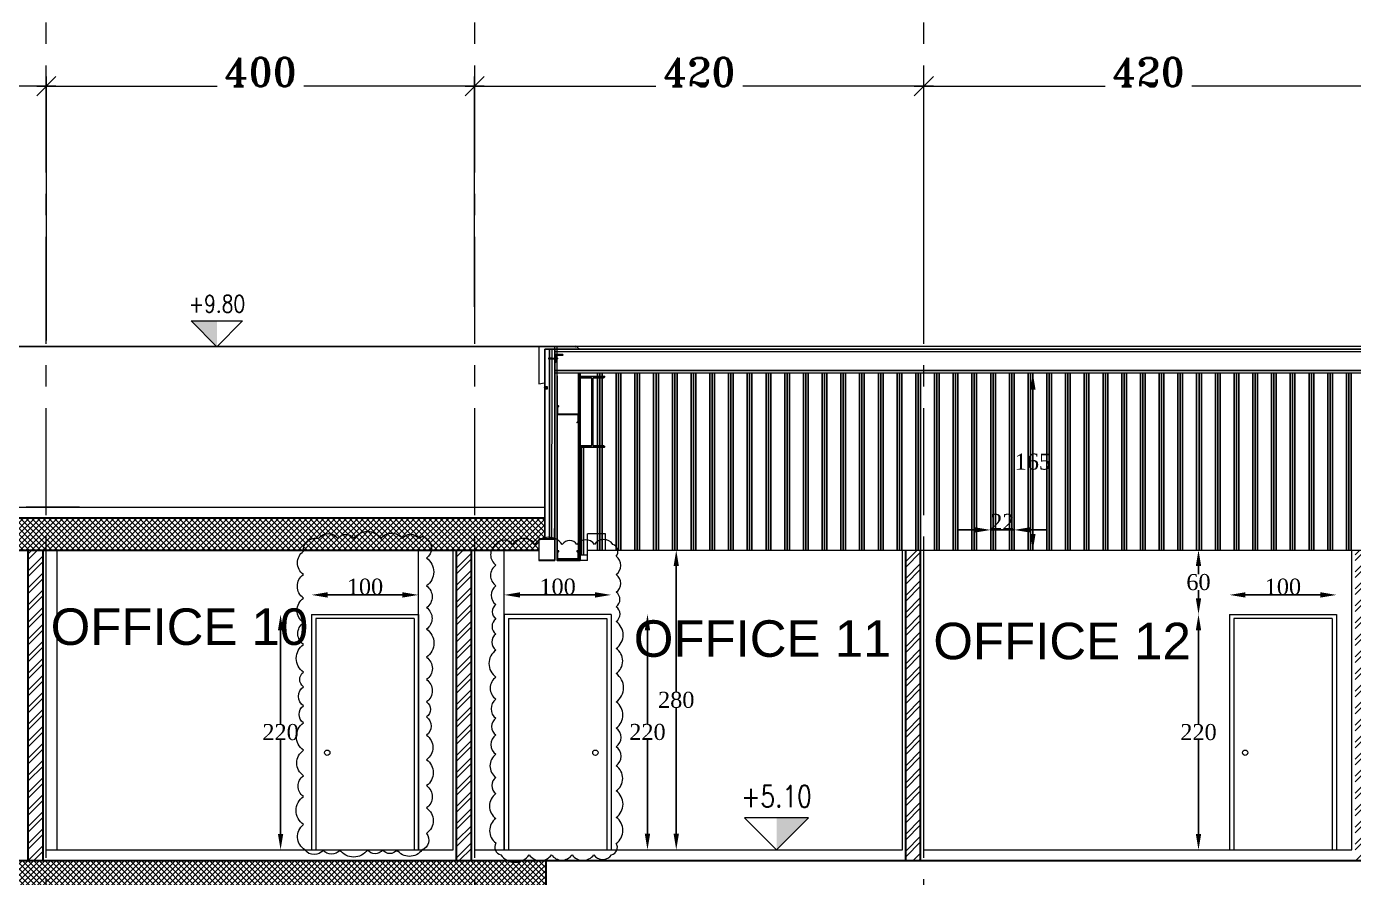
# Model space of a CAD drawing. Header units: millimetres. Extents: x -9083 to 924194, y -232449 to 321637.
# Drawn here: x 6100 to 18501, y 23167 to 31115 of the extents above; entities that cross this region are included whole.
import ezdxf
from ezdxf.enums import TextEntityAlignment as Align

# ---------------------------------------------------------------- set-up
doc = ezdxf.new("R2010")
doc.units = ezdxf.units.MM
doc.header["$LTSCALE"] = 400
doc.header["$MEASUREMENT"] = 0
doc.header["$PDMODE"] = 3
doc.linetypes.add('CENTER', pattern=[2, 1.25, -0.25, 0.25, -0.25])
doc.linetypes.add('CENTERX2', pattern=[4, 2.5, -0.5, 0.5, -0.5])
doc.layers.get('0').update_dxf_attribs({"lineweight": 0, "true_color": 0xff1414})
doc.layers.get('Defpoints').update_dxf_attribs({"color": 8, "lineweight": 5})
for name, color, linetype, lineweight in [('A-ALUCOBOND', 155, 'Continuous', 5), ('A-ANNO-DIMS', 134, 'Continuous', 9), ('AR-dim-in', 134, 'Continuous', 0), ('AXIS DIMENSION', 8, 'Continuous', 5), ('DOOR', 1, 'Continuous', 5), ('ELEVATION 01', 4, 'Continuous', 25), ('FINISH', 3, 'Continuous', 9), ('HAT', 252, 'Continuous', 5), ('HATCH', 15, 'Continuous', 0), ('LEVEL SYMBOL', 8, 'Continuous', 5), ('REVC', 210, 'Continuous', 0), ('ROOMS DIMENSION', 3, 'Continuous', 5), ('WALL ELEVATION', 3, 'Continuous', 9), ('WALL PROPOSED', 255, 'Continuous', 30)]:
    doc.layers.add(name, color=color, linetype=linetype, lineweight=lineweight)
for name, color, linetype in [('A-BRACING', 7, 'Continuous'), ('A-DIM OPENING', 7, 'Continuous'), ('A-ELEV-3', 7, 'Continuous'), ('A-ELEV-6', 251, 'Continuous'), ('A-GISTUD', 62, 'Continuous'), ('A-HAT', 251, 'Continuous'), ('A-PURLIN', 7, 'Continuous'), ('A-ROOF CLADDING', 7, 'Continuous'), ('PRO', 1, 'Continuous')]:
    doc.layers.add(name, color=color, linetype=linetype)
doc.layers.add('A-SHEETING', color=7, linetype='Continuous', true_color=0x8f999f)
doc.layers.add('AXIES', color=7, linetype='CENTER', lineweight=0, true_color=0x949596)
doc.styles.add('Arial_1', font='arial.ttf', dxfattribs={"height": 300})
doc.styles.add('ROMAN', font='times.ttf')
doc.styles.add('ROMANS-TITLE', font='ROMANS.shx', dxfattribs={"width": 0.8})
doc.styles.add('ROMANT', font='romant.shx')
doc.linetypes.add('BATTING', pattern='A,0.0001,-0.1,[134,ltypeshp.shx,S=0.1,R=0,X=-0.1,Y=0],-0.2,[134,ltypeshp.shx,S=0.1,R=180,X=0.1,Y=0],-0.1', length=0.4001)
doc.dimstyles.new('AXIS DIMENSION', dxfattribs={"dimscale": 1.2, "dimtxt": 220, "dimasz": 150, "dimexe": 75, "dimexo": 200, "dimgap": 50, "dimtad": 0, "dimdec": 0, "dimlfac": 0.1, "dimzin": 0, "dimdsep": 46, "dimtxsty": 'ROMANT', "dimblk": 'OBLIQUE', "dimcen": 200, "dimdle": 75, "dimclrd": 17, "dimclre": 94, "dimclrt": 3, "dimadec": 0, "dimazin": 0, "dimtfac": 0.5, "dimtdec": 0, "dimtix": 1, "dimtofl": 0, "dimtmove": 2, "dimatfit": 2, "dimfxl": 100, "dimtvp": 0.5, "dimtolj": 1, "dimtzin": 0, "dimlwd": -1, "dimlwe": -1, "dimarcsym": 0})
doc.dimstyles.new('ELEV DIM', dxfattribs={"dimtxt": 150, "dimasz": 150, "dimexe": 0.06, "dimexo": 0.06, "dimgap": 0.03, "dimtad": 1, "dimtih": 1, "dimtoh": 1, "dimdec": 0, "dimlfac": 0.1, "dimzin": 13, "dimdsep": 46, "dimtxsty": 'ROMAN', "dimcen": 0.09, "dimdle": 0.06, "dimse1": 1, "dimse2": 1, "dimclrd": 256, "dimclre": 256, "dimclrt": 3, "dimadec": 0, "dimazin": 0, "dimtfac": 1, "dimtdec": 0, "dimtix": 1, "dimtmove": 2, "dimatfit": 3, "dimfxl": 0.06, "dimtolj": 1, "dimtzin": 0, "dimarcsym": 0})

# ---------------------------------------------------------------- blocks, each defined once
blk = doc.blocks.new('*D830')
at = {"layer": 'Defpoints', "color": 0, "transparency": 16777216}
for p in [(11563, 25806), (10563, 25625), (11563, 25625)]:
    blk.add_point(p, dxfattribs=at)
at = {"layer": 'ROOMS DIMENSION', "lineweight": -2, "transparency": 16777216}
blk.add_line((10713, 25806), (11413, 25806), dxfattribs=at)
at = {"layer": 'ROOMS DIMENSION', "transparency": 16777216}
for points in [[(10713, 25831), (10713, 25781), (10563, 25806)], [(11413, 25831), (11413, 25781), (11563, 25806)]]:
    blk.add_solid(points, dxfattribs=at)
at = {"layer": 'ROOMS DIMENSION', "color": 3, "transparency": 16777216, "insert": (11063, 25882), "char_height": 150, "attachment_point": 5, "style": 'ROMAN'}
blk.add_mtext('\\A1;100', dxfattribs=at)
blk = doc.blocks.new('*D831')
at = {"layer": 'Defpoints', "color": 0, "transparency": 16777216}
for p in [(11563, 25625), (11563, 23425), (11903, 23425)]:
    blk.add_point(p, dxfattribs=at)
at = {"layer": 'ROOMS DIMENSION', "lineweight": -2, "transparency": 16777216}
for p, q in [((11903, 25475), (11903, 24601)), ((11903, 23575), (11903, 24448))]:
    blk.add_line(p, q, dxfattribs=at)
at = {"layer": 'ROOMS DIMENSION', "transparency": 16777216}
for points in [[(11878, 25475), (11928, 25475), (11903, 25625)], [(11878, 23575), (11928, 23575), (11903, 23425)]]:
    blk.add_solid(points, dxfattribs=at)
at = {"layer": 'ROOMS DIMENSION', "color": 3, "transparency": 16777216, "insert": (11903, 24525), "char_height": 150, "attachment_point": 5, "style": 'ROMAN'}
blk.add_mtext('\\A1;220', dxfattribs=at)
blk = doc.blocks.new('*D834')
at = {"layer": 'Defpoints', "color": 0, "transparency": 16777216}
for p in [(18342, 25806), (17342, 25624), (18342, 25624)]:
    blk.add_point(p, dxfattribs=at)
at = {"layer": 'ROOMS DIMENSION', "lineweight": -2, "transparency": 16777216}
blk.add_line((17492, 25806), (18192, 25806), dxfattribs=at)
at = {"layer": 'ROOMS DIMENSION', "transparency": 16777216}
for points in [[(17492, 25831), (17492, 25781), (17342, 25806)], [(18192, 25831), (18192, 25781), (18342, 25806)]]:
    blk.add_solid(points, dxfattribs=at)
at = {"layer": 'ROOMS DIMENSION', "color": 3, "transparency": 16777216, "insert": (17842, 25882), "char_height": 150, "attachment_point": 5, "style": 'ROMAN'}
blk.add_mtext('\\A1;100', dxfattribs=at)
blk = doc.blocks.new('*D835')
at = {"layer": 'Defpoints', "color": 0, "transparency": 16777216}
for p in [(17342, 25624), (17053, 23424), (17342, 23424)]:
    blk.add_point(p, dxfattribs=at)
at = {"layer": 'ROOMS DIMENSION', "lineweight": -2, "transparency": 16777216}
for p, q in [((17053, 25474), (17053, 24601)), ((17053, 23574), (17053, 24448))]:
    blk.add_line(p, q, dxfattribs=at)
at = {"layer": 'ROOMS DIMENSION', "transparency": 16777216}
for points in [[(17028, 25474), (17078, 25474), (17053, 25624)], [(17028, 23574), (17078, 23574), (17053, 23424)]]:
    blk.add_solid(points, dxfattribs=at)
at = {"layer": 'ROOMS DIMENSION', "color": 3, "transparency": 16777216, "insert": (17053, 24524), "char_height": 150, "attachment_point": 5, "style": 'ROMAN'}
blk.add_mtext('\\A1;220', dxfattribs=at)
blk = doc.blocks.new('*D838')
at = {"layer": 'Defpoints', "color": 0, "transparency": 16777216}
for p in [(9763, 25806), (8763, 25624), (9763, 25624)]:
    blk.add_point(p, dxfattribs=at)
at = {"layer": 'ROOMS DIMENSION', "lineweight": -2, "transparency": 16777216}
blk.add_line((8913, 25806), (9613, 25806), dxfattribs=at)
at = {"layer": 'ROOMS DIMENSION', "transparency": 16777216}
for points in [[(8913, 25831), (8913, 25781), (8763, 25806)], [(9613, 25831), (9613, 25781), (9763, 25806)]]:
    blk.add_solid(points, dxfattribs=at)
at = {"layer": 'ROOMS DIMENSION', "color": 3, "transparency": 16777216, "insert": (9263, 25882), "char_height": 150, "attachment_point": 5, "style": 'ROMAN'}
blk.add_mtext('\\A1;100', dxfattribs=at)
blk = doc.blocks.new('*D839')
at = {"layer": 'Defpoints', "color": 0, "transparency": 16777216}
for p in [(8763, 25624), (8474, 23424), (8763, 23424)]:
    blk.add_point(p, dxfattribs=at)
at = {"layer": 'ROOMS DIMENSION', "lineweight": -2, "transparency": 16777216}
for p, q in [((8474, 25474), (8474, 24601)), ((8474, 23574), (8474, 24448))]:
    blk.add_line(p, q, dxfattribs=at)
at = {"layer": 'ROOMS DIMENSION', "transparency": 16777216}
for points in [[(8449, 25474), (8499, 25474), (8474, 25624)], [(8449, 23574), (8499, 23574), (8474, 23424)]]:
    blk.add_solid(points, dxfattribs=at)
at = {"layer": 'ROOMS DIMENSION', "color": 3, "transparency": 16777216, "insert": (8474, 24524), "char_height": 150, "attachment_point": 5, "style": 'ROMAN'}
blk.add_mtext('\\A1;220', dxfattribs=at)
blk = doc.blocks.new('*D877')
at = {"layer": 'Defpoints', "color": 0, "transparency": 16777216}
for p in [(12286, 26225, 0), (12172, 23425), (12286, 23425)]:
    blk.add_point(p, dxfattribs=at)
at = {"layer": 'ROOMS DIMENSION', "lineweight": -2, "transparency": 16777216}
for p, q in [((12172, 26075), (12172, 24901)), ((12172, 23575), (12172, 24749))]:
    blk.add_line(p, q, dxfattribs=at)
at = {"layer": 'ROOMS DIMENSION', "transparency": 16777216}
for points in [[(12147, 26075), (12197, 26075), (12172, 26225)], [(12147, 23575), (12197, 23575), (12172, 23425)]]:
    blk.add_solid(points, dxfattribs=at)
at = {"layer": 'ROOMS DIMENSION', "color": 3, "transparency": 16777216, "insert": (12172, 24825), "char_height": 150, "attachment_point": 5, "style": 'ROMAN'}
blk.add_mtext('\\A1;280', dxfattribs=at)
blk = doc.blocks.new('*D878')
at = {"layer": 'Defpoints', "color": 0, "transparency": 16777216}
for p in [(12286, 26225, 0), (12172, 23425), (12286, 23425)]:
    blk.add_point(p, dxfattribs=at)
at = {"layer": 'ROOMS DIMENSION', "lineweight": -2, "transparency": 16777216}
for p, q in [((12172, 26075), (12172, 24901)), ((12172, 23575), (12172, 24749))]:
    blk.add_line(p, q, dxfattribs=at)
at = {"layer": 'ROOMS DIMENSION', "transparency": 16777216}
for points in [[(12147, 26075), (12197, 26075), (12172, 26225)], [(12147, 23575), (12197, 23575), (12172, 23425)]]:
    blk.add_solid(points, dxfattribs=at)
at = {"layer": 'ROOMS DIMENSION', "color": 3, "transparency": 16777216, "insert": (12172, 24825), "char_height": 150, "attachment_point": 5, "style": 'ROMAN'}
blk.add_mtext('\\A1;280', dxfattribs=at)
blk = doc.blocks.new('A$C38DF5A04')
at = {"color": 9}
for p, q in [((-73, -3), (-74, 3)), ((-72, -1), (-74, 3)), ((-74, 3), (-74, 1)), ((-74, 1), (-73, -3)), ((-72, 2), (-71, 3)), ((-70, -3), (-72, 2)), ((-71, 3), (-70, -3)), ((-69, -2), (-71, 3)), ((-69, 2), (-68, 3)), ((-67, -3), (-69, 2)), ((-66, -2), (-68, 3)), ((-68, 3), (-67, -3)), ((-66, 2), (-68, 2)), ((-66, 2), (-65, 3)), ((-64, -3), (-66, 2)), ((-63, -2), (-65, 3)), ((-65, 3), (-64, -3)), ((-63, 2), (-65, 2)), ((-63, 2), (-62, 3)), ((-61, -3), (-63, 2)), ((-62, 3), (-61, -3)), ((-60, -2), (-62, 3)), ((-60, 2), (-62, 2)), ((-60, 2), (-59, 3)), ((-58, -3), (-60, 2)), ((-57, -2), (-59, 3)), ((-59, 3), (-58, -3)), ((-57, 2), (-59, 2)), ((-57, 2), (-56, 3)), ((-55, -3), (-57, 2)), ((-56, 3), (-55, -3)), ((-54, -2), (-56, 3)), ((-54, 2), (-56, 2)), ((-54, 2), (-53, 3)), ((-52, -3), (-54, 2)), ((-53, 3), (-52, -3)), ((-51, -2), (-53, 3)), ((-51, 2), (-53, 2)), ((-51, 2), (-50, 3)), ((-49, -3), (-51, 2)), ((-48, -2), (-50, 3)), ((-50, 3), (-49, -3)), ((-48, 2), (-50, 2)), ((-48, 2), (-47, 3)), ((-46, -3), (-48, 2)), ((-47, 3), (-46, -3)), ((-45, -2), (-47, 3)), ((-45, 2), (-47, 2)), ((-45, 2), (-44, 3)), ((-43, -3), (-45, 2)), ((-44, 3), (-43, -3)), ((-43, -2), (-44, 3)), ((-42, 2), (-44, 2)), ((-40, -2), (-42, 3)), ((-42, 3), (-40, -3)), ((-42, 2), (-42, 3)), ((-40, -3), (-42, 2)), ((-39, 2), (-41, 2)), ((-39, 2), (-39, 3)), ((-39, 3), (-37, -3)), ((-37, -2), (-39, 3)), ((-37, -3), (-39, 2)), ((-36, 2), (-38, 2)), ((-36, 2), (-36, 3)), ((-36, 3), (-34, -3)), ((-34, -2), (-36, 3)), ((-34, -3), (-36, 2)), ((-33, 2), (-35, 2)), ((-33, 2), (-33, 3)), ((-33, 3), (-31, -3)), ((-31, -2), (-33, 3)), ((-31, -3), (-33, 2)), ((-30, 2), (-32, 2)), ((-28, -2), (-30, 3)), ((-30, 3), (-28, -3)), ((-30, 2), (-30, 3)), ((-28, -3), (-30, 2)), ((-27, 2), (-29, 2)), ((-25, -2), (-27, 3)), ((-27, 3), (-25, -3)), ((-27, 2), (-27, 3)), ((-25, -3), (-27, 2)), ((-24, 2), (-26, 2)), ((-22, -2), (-24, 3)), ((-24, 3), (-22, -3)), ((-24, 2), (-24, 3)), ((-22, -3), (-24, 2)), ((-21, 2), (-23, 2)), ((-19, -2), (-21, 3)), ((-21, 3), (-19, -3)), ((-21, 2), (-21, 3)), ((-19, -3), (-21, 2)), ((-18, 2), (-20, 2)), ((-18, 2), (-20, 2)), ((-16, -2), (-18, 3)), ((-18, 3), (-16, -3)), ((-18, 2), (-18, 3)), ((-16, -3), (-18, 2)), ((-16, 2), (-17, 2)), ((-16, 2), (-17, 2)), ((-16, 2), (-15, 3)), ((-14, -3), (-16, 2)), ((-13, -2), (-15, 3)), ((-15, 3), (-14, -3)), ((-13, 2), (-15, 2)), ((-13, 2), (-12, 3)), ((-11, -3), (-13, 2)), ((-10, -2), (-12, 3)), ((-12, 3), (-11, -3)), ((-10, 2), (-12, 2)), ((-10, 2), (-9, 3)), ((-8, -3), (-10, 2)), ((-9, 3), (-8, -3)), ((-7, -2), (-9, 3)), ((-7, 2), (-9, 2)), ((-7, 2), (-6, 3)), ((-5, -3), (-7, 2)), ((-6, 3), (-5, -3)), ((-4, -2), (-6, 3)), ((-4, 2), (-6, 2)), ((-4, 2), (-6, 2)), ((-4, 2), (-3, 3)), ((-2, -3), (-4, 2)), ((-3, 3), (-2, -3)), ((-1, -2), (-3, 3)), ((0, 2), (-3, 2)), ((3, 5), (3, -5)), ((-72, -1), (-73, -3)), ((-70, -3), (-69, -2)), ((-67, -3), (-66, -2)), ((-64, -2), (-66, -2)), ((-64, -3), (-63, -2)), ((-61, -2), (-63, -2)), ((-61, -3), (-60, -2)), ((-58, -2), (-60, -2)), ((-58, -3), (-57, -2)), ((-55, -2), (-57, -2)), ((-55, -3), (-54, -2)), ((-52, -2), (-54, -2)), ((-52, -3), (-51, -2)), ((-49, -2), (-51, -2)), ((-49, -3), (-48, -2)), ((-46, -2), (-48, -2)), ((-46, -3), (-45, -2)), ((-44, -2), (-45, -2)), ((-41, -2), (-43, -2)), ((-43, -3), (-43, -2)), ((-38, -2), (-40, -2)), ((-40, -3), (-40, -2)), ((-35, -2), (-37, -2)), ((-37, -3), (-37, -2)), ((-32, -2), (-34, -2)), ((-34, -3), (-34, -2)), ((-29, -2), (-31, -2)), ((-31, -3), (-31, -2)), ((-28, -3), (-28, -2)), ((-26, -2), (-28, -2)), ((-25, -3), (-25, -2)), ((-23, -2), (-25, -2)), ((-22, -3), (-22, -2)), ((-20, -2), (-22, -2)), ((-19, -3), (-19, -2)), ((-17, -2), (-19, -2)), ((-16, -3), (-16, -2)), ((-14, -2), (-16, -2)), ((-14, -3), (-13, -2)), ((-11, -2), (-13, -2)), ((-11, -3), (-10, -2)), ((-8, -2), (-10, -2)), ((-8, -3), (-7, -2)), ((-5, -2), (-7, -2)), ((-5, -3), (-4, -2)), ((-2, -2), (-4, -2)), ((-2, -3), (-1, -2)), ((0, -2), (-1, -2))]:
    blk.add_line(p, q, dxfattribs=at)
at = {"color": 9, "linetype": 'Continuous'}
for p, q in [((0, -10), (0, 10)), ((1, 10), (0, 10)), ((1, -10), (1, 10)), ((1, 10), (3, 5)), ((4, 5), (7, 5)), ((4, 3), (7, 3)), ((7, -4), (7, 4)), ((1, -10), (0, -10)), ((3, -5), (1, -10)), ((4, -3), (7, -3)), ((7, -5), (4, -5))]:
    blk.add_line(p, q, dxfattribs=at)
for centre, radius, start, end in [((5, 4), 1.99, 137.7662, 222.2338), ((10, 0), 7.2, 158.141, 201.859), ((5, 4), 1.99, 317.7662, 42.2338), ((0, 0), 7.2, 338.141, 21.859), ((5, -4), 1.99, 137.7662, 222.2338), ((5, -4), 1.99, 317.7662, 42.2338)]:
    blk.add_arc(centre, radius, start, end, dxfattribs=at)
at = {"color": 9}
for centre, major_axis, start_param, end_param in [((-68, -21), (16.6, 16.6), 1.076748, 1.203291), ((-68, 22), (-16.6, 16.6), 1.938302, 2.101801), ((-68, -21), (-16.6, 16.6), -0.618205, -0.53124), ((-68, -21), (16.6, 16.6), 0.829171, 0.912678), ((-68, 22), (-16.6, 16.6), 2.146176, 2.245916), ((-68, 22), (-16.6, 16.6), 2.288058, 2.374668)]:
    blk.add_ellipse(centre, major_axis=major_axis, ratio=1, start_param=start_param, end_param=end_param, dxfattribs=at)
blk = doc.blocks.new('200Z')
at = {"layer": 'A-PURLIN'}
blk.add_lwpolyline([(-81, 12), (-71, 3, 0.198912), (-65, 0), (-9, 0, 0.414214), (0, 9), (0, 191, -0.414214), (5, 196), (61, 196, -0.198912), (64, 195), (74, 185), (77, 188), (67, 197, 0.198912), (61, 200), (5, 200, 0.414214), (-4, 191), (-4, 9, -0.414214), (-9, 4), (-65, 4, -0.198912), (-68, 5), (-78, 15)], format="xyb", close=True, dxfattribs=at)
blk = doc.blocks.new('*D879')
at = {"layer": 'Defpoints', "color": 0, "transparency": 16777216}
for p in [(17053, 26225), (17342, 26225, 0), (17342, 25625)]:
    blk.add_point(p, dxfattribs=at)
at = {"layer": 'ROOMS DIMENSION', "lineweight": -2, "transparency": 16777216}
for p, q in [((17053, 26075), (17053, 26001)), ((17053, 25775), (17053, 25849))]:
    blk.add_line(p, q, dxfattribs=at)
at = {"layer": 'ROOMS DIMENSION', "transparency": 16777216}
for points in [[(17028, 26075), (17078, 26075), (17053, 26225)], [(17028, 25775), (17078, 25775), (17053, 25625)]]:
    blk.add_solid(points, dxfattribs=at)
at = {"layer": 'ROOMS DIMENSION', "color": 3, "transparency": 16777216, "insert": (17053, 25925), "char_height": 150, "attachment_point": 5, "style": 'ROMAN'}
blk.add_mtext('\\A1;60', dxfattribs=at)
blk = doc.blocks.new('A-LVL_EL-SEC')
at = {"layer": 'LEVEL SYMBOL', "color": 5, "ltscale": 800}
blk.add_line((-150, 0), (150, 0), dxfattribs=at)
at = {"layer": 'LEVEL SYMBOL'}
blk.add_lwpolyline([(-300, 300), (0, 0), (300, 300), (-300, 300)], dxfattribs=at)
blk.add_solid([(0, 300), (300, 300), (0, 0)], dxfattribs=at)
at = {"layer": 'LEVEL SYMBOL', "color": 1, "ltscale": 800, "style": 'ROMANS-TITLE', "width": 0.8}
blk.add_attdef('FLOOR-LEVEL', text='', height=200, dxfattribs=at).set_placement((0, 580), align=Align.MIDDLE)
blk = doc.blocks.new('*D855')
at = {"layer": 'Defpoints', "color": 0, "transparency": 16777216}
for p in [(15505, 27874), (15547, 27874, 0), (15547, 26225)]:
    blk.add_point(p, dxfattribs=at)
at = {"layer": 'ROOMS DIMENSION', "lineweight": -2, "transparency": 16777216}
for p, q in [((15505, 27724), (15505, 27126)), ((15505, 26375), (15505, 26973))]:
    blk.add_line(p, q, dxfattribs=at)
at = {"layer": 'ROOMS DIMENSION', "transparency": 16777216}
for points in [[(15480, 27724), (15530, 27724), (15505, 27874)], [(15480, 26375), (15530, 26375), (15505, 26225)]]:
    blk.add_solid(points, dxfattribs=at)
at = {"layer": 'ROOMS DIMENSION', "color": 3, "transparency": 16777216, "insert": (15505, 27050), "char_height": 150, "attachment_point": 5, "style": 'ROMAN'}
blk.add_mtext('\\A1;165', dxfattribs=at)
blk = doc.blocks.new('*D856')
at = {"layer": 'Defpoints', "color": 0, "transparency": 16777216}
for p in [(15111, 26413), (15111, 26225, 0), (15330, 26225, 0)]:
    blk.add_point(p, dxfattribs=at)
at = {"layer": 'ROOMS DIMENSION', "lineweight": -2, "transparency": 16777216}
for p, q in [((14961, 26413), (14811, 26413)), ((15330, 26413), (15111, 26413)), ((15480, 26413), (15630, 26413))]:
    blk.add_line(p, q, dxfattribs=at)
at = {"layer": 'ROOMS DIMENSION', "transparency": 16777216}
for points in [[(14961, 26438), (14961, 26388), (15111, 26413)], [(15480, 26438), (15480, 26388), (15330, 26413)]]:
    blk.add_solid(points, dxfattribs=at)
at = {"layer": 'ROOMS DIMENSION', "color": 3, "transparency": 16777216, "insert": (15220, 26488), "char_height": 150, "attachment_point": 5, "style": 'ROMAN'}
blk.add_mtext('\\A1;22', dxfattribs=at)
blk = doc.blocks.new('_Oblique')
at = {"color": 0, "linetype": 'ByBlock', "lineweight": -2}
blk.add_line((-0.5, -0.5), (0.5, 0.5), dxfattribs=at)
blk = doc.blocks.new('*D244')
at = {"layer": 'AXIS DIMENSION', "color": 17, "ltscale": 20, "transparency": 16777216}
for p, q in [((6077493, 710989), (6079226, 710989)), ((6081771, 710989), (6080037, 710989))]:
    blk.add_line(p, q, dxfattribs=at)
at = {"layer": 'AXIS DIMENSION', "color": 94, "ltscale": 20, "transparency": 16777216}
for p, q in [((6077583, 710864), (6077583, 710899)), ((6081681, 710864), (6081681, 710899))]:
    blk.add_line(p, q, dxfattribs=at)
at = {"layer": 'Defpoints', "color": 0, "ltscale": 20, "transparency": 16777216}
for p in [(6077583, 711104), (6081681, 711104), (6081681, 710989)]:
    blk.add_point(p, dxfattribs=at)
at = {"layer": 'AXIS DIMENSION', "color": 17, "ltscale": 20, "transparency": 16777216, "xscale": 179.9999999999999, "yscale": 179.9999999999999, "zscale": 179.9999999999999, "rotation": 180}
blk.add_blockref('_Oblique', (6077583, 710989), dxfattribs=at)
at = {"layer": 'AXIS DIMENSION', "color": 17, "ltscale": 20, "transparency": 16777216, "xscale": 179.9999999999999, "yscale": 179.9999999999999, "zscale": 179.9999999999999}
blk.add_blockref('_Oblique', (6081681, 710989), dxfattribs=at)
at = {"layer": 'AXIS DIMENSION', "color": 3, "ltscale": 20, "transparency": 16777216, "insert": (6079632, 711121), "char_height": 264, "attachment_point": 5, "style": 'ROMANT'}
blk.add_mtext('\\A1;410', dxfattribs=at)
blk = doc.blocks.new('*D234')
at = {"layer": 'AXIS DIMENSION', "color": 94, "ltscale": 20, "transparency": 16777216}
for p, q in [((6085684, 708928), (6085684, 711079)), ((6089883, 708928), (6089883, 711079))]:
    blk.add_line(p, q, dxfattribs=at)
at = {"layer": 'AXIS DIMENSION', "color": 17, "ltscale": 20, "transparency": 16777216}
for p, q in [((6085594, 710989), (6087378, 710989)), ((6089973, 710989), (6088189, 710989))]:
    blk.add_line(p, q, dxfattribs=at)
at = {"layer": 'Defpoints', "color": 0, "ltscale": 20, "transparency": 16777216}
for p in [(6089883, 710989), (6085684, 708688), (6089883, 708688)]:
    blk.add_point(p, dxfattribs=at)
at = {"layer": 'AXIS DIMENSION', "color": 17, "ltscale": 20, "transparency": 16777216, "xscale": 179.9999999999999, "yscale": 179.9999999999999, "zscale": 179.9999999999999, "rotation": 180}
blk.add_blockref('_Oblique', (6085684, 710989), dxfattribs=at)
at = {"layer": 'AXIS DIMENSION', "color": 17, "ltscale": 20, "transparency": 16777216, "xscale": 179.9999999999999, "yscale": 179.9999999999999, "zscale": 179.9999999999999}
blk.add_blockref('_Oblique', (6089883, 710989), dxfattribs=at)
at = {"layer": 'AXIS DIMENSION', "color": 3, "ltscale": 20, "transparency": 16777216, "insert": (6087783, 711121), "char_height": 264, "attachment_point": 5, "style": 'ROMANT'}
blk.add_mtext('\\A1;420', dxfattribs=at)
blk = doc.blocks.new('*D235')
at = {"layer": 'AXIS DIMENSION', "color": 94, "ltscale": 20, "transparency": 16777216}
for p, q in [((6089883, 708928), (6089883, 711079)), ((6094081, 708928), (6094081, 711079))]:
    blk.add_line(p, q, dxfattribs=at)
at = {"layer": 'AXIS DIMENSION', "color": 17, "ltscale": 20, "transparency": 16777216}
for p, q in [((6089793, 710989), (6091576, 710989)), ((6094171, 710989), (6092387, 710989))]:
    blk.add_line(p, q, dxfattribs=at)
at = {"layer": 'Defpoints', "color": 0, "ltscale": 20, "transparency": 16777216}
for p in [(6094081, 710989), (6089883, 708688), (6094081, 708688)]:
    blk.add_point(p, dxfattribs=at)
at = {"layer": 'AXIS DIMENSION', "color": 17, "ltscale": 20, "transparency": 16777216, "xscale": 179.9999999999999, "yscale": 179.9999999999999, "zscale": 179.9999999999999, "rotation": 180}
blk.add_blockref('_Oblique', (6089883, 710989), dxfattribs=at)
at = {"layer": 'AXIS DIMENSION', "color": 17, "ltscale": 20, "transparency": 16777216, "xscale": 179.9999999999999, "yscale": 179.9999999999999, "zscale": 179.9999999999999}
blk.add_blockref('_Oblique', (6094081, 710989), dxfattribs=at)
at = {"layer": 'AXIS DIMENSION', "color": 3, "ltscale": 20, "transparency": 16777216, "insert": (6091982, 711121), "char_height": 264, "attachment_point": 5, "style": 'ROMANT'}
blk.add_mtext('\\A1;420', dxfattribs=at)
blk = doc.blocks.new('*D243')
at = {"layer": 'AXIS DIMENSION', "color": 94, "ltscale": 20, "transparency": 16777216}
for p, q in [((6081681, 708612), (6081681, 711079)), ((6085684, 708928), (6085684, 711079))]:
    blk.add_line(p, q, dxfattribs=at)
at = {"layer": 'AXIS DIMENSION', "color": 17, "ltscale": 20, "transparency": 16777216}
for p, q in [((6081591, 710989), (6083277, 710989)), ((6085774, 710989), (6084088, 710989))]:
    blk.add_line(p, q, dxfattribs=at)
at = {"layer": 'Defpoints', "color": 0, "ltscale": 20, "transparency": 16777216}
for p in [(6085684, 710989), (6085684, 708688), (6081681, 708372)]:
    blk.add_point(p, dxfattribs=at)
at = {"layer": 'AXIS DIMENSION', "color": 17, "ltscale": 20, "transparency": 16777216, "xscale": 179.9999999999999, "yscale": 179.9999999999999, "zscale": 179.9999999999999, "rotation": 180}
blk.add_blockref('_Oblique', (6081681, 710989), dxfattribs=at)
at = {"layer": 'AXIS DIMENSION', "color": 17, "ltscale": 20, "transparency": 16777216, "xscale": 179.9999999999999, "yscale": 179.9999999999999, "zscale": 179.9999999999999}
blk.add_blockref('_Oblique', (6085684, 710989), dxfattribs=at)
at = {"layer": 'AXIS DIMENSION', "color": 3, "ltscale": 20, "transparency": 16777216, "insert": (6083683, 711121), "char_height": 264, "attachment_point": 5, "style": 'ROMANT'}
blk.add_mtext('\\A1;400', dxfattribs=at)
blk = doc.blocks.new('FXCGXGG')
at = {"layer": 'AXIES', "linetype": 'CENTERX2', "ltscale": 0.5}
for p, q in [((96341.3, 113548.9), (83386.6, 113548.9)), ((96341.3, 112048.9), (83386.6, 112048.9))]:
    blk.add_line(p, q, dxfattribs=at)
blk = doc.blocks.new('rffghffr')
at = {"layer": 'AXIES', "linetype": 'CENTERX2'}
for p, q in [((6081680.8, 695783), (6081680.8, 714330.6)), ((6085684.3, 695783), (6085684.3, 714330.6)), ((6089882.5, 695783), (6089882.5, 714330.6))]:
    blk.add_line(p, q, dxfattribs=at)
at = {"layer": 'AXIS DIMENSION', "ltscale": 20}
for base, p1, p2, picture, middle in [((6081680.8, 710988.7), (6077582.5, 711104.3), (6081680.8, 711104.3), '*D244', (6079631.7, 711120.7)), ((6085684.3, 710988.7), (6081680.8, 708372.3), (6085684.3, 708688.2), '*D243', (6083682.6, 711120.7)), ((6089882.5, 710988.7), (6085684.3, 708688.2), (6089882.5, 708688.2), '*D234', (6087783.4, 711120.7)), ((6094080.7, 710988.7), (6089882.5, 708688.2), (6094080.7, 708688.2), '*D235', (6091981.6, 711120.7))]:
    dim = blk.add_linear_dim(base=base, p1=p1, p2=p2, dimstyle='AXIS DIMENSION', dxfattribs=at)
    dim.commit()
    dim.dimension.update_dxf_attribs({"geometry": picture, "text_midpoint": middle})

msp = doc.modelspace()

# ---------------------------------------------------------------- hatches: boundary and pattern name
h = msp.add_hatch()
h.set_pattern_fill('LINE', color=256, scale=20, angle=45, style=0)
h.set_pattern_definition([(45, (-601445.1218, 567786.3828), (-1.767766953, 1.767766953), [])])
h.paths.add_polyline_path([(10968.79072, 27752.44978), (10968.79072, 27732.44978), (10944.03986, 27732.44978), (10944.03986, 27752.44978)])
h = msp.add_hatch()
h.set_pattern_fill('LINE', color=256, scale=20, angle=45, style=0)
h.set_pattern_definition([(45, (-601445.1218, 567786.3828), (-1.767766953, 1.767766953), [])])
h.paths.add_polyline_path([(10968.79072, 27752.44977), (10968.79072, 27732.44977), (10944.03986, 27732.44977), (10944.03986, 27752.44977)])
at = {"layer": 'A-GISTUD'}
h = msp.add_hatch(dxfattribs=at)
h.set_pattern_fill('LINE', color=9, angle=45, style=0)
h.set_pattern_definition([(135, (1450276.771, -1001220.428), (2.24506403, 2.24506403), [])])
h.paths.add_polyline_path([(11037.99748, 28051.52905), (11112.99748, 28051.52905), (11112.99748, 28046.52905), (11042.99748, 28046.52905), (11042.99748, 27976.52905), (11037.99748, 27976.52905)])
h = msp.add_hatch(dxfattribs=at)
h.set_pattern_fill('LINE', color=9, angle=45, style=0)
h.set_pattern_definition([(135, (1450276.771, -1001220.428), (2.24506403, 2.24506403), [])])
h.paths.add_polyline_path([(11037.99748, 28051.52904), (11112.99748, 28051.52904), (11112.99748, 28046.52904), (11042.99748, 28046.52904), (11042.99748, 27976.52904), (11037.99748, 27976.52904)])
at = {"layer": 'A-HAT'}
h = msp.add_hatch(dxfattribs=at)
h.set_pattern_fill('ANSI36', color=256, scale=60, style=0)
h.set_pattern_definition([(135, (333740.583, 389101.969), (-3.97747564, 14.58407736), [18.75, -3.75, 0, -3.75])])
h.paths.add_polyline_path([(11257.39846, 27877.40334), (11272.39845, 27877.40334), (11271.94525, 26128.04672), (11058.78719, 26128.04658), (11063.01559, 26139.19111), (11257.39845, 26138.04671)])
at = {"layer": 'A-SHEETING'}
h = msp.add_hatch(dxfattribs=at)
h.set_pattern_fill('PLAST', color=8, scale=700, angle=90, style=0)
h.set_pattern_definition([(90, (279.48, -2543.15), (-175, 1e-14), []), (90, (257.6, -2543.15), (-175, 1e-14), []), (90, (235.73, -2543.15), (-175, 1e-14), [])])
h.paths.add_polyline_path([(50236.20445, 27874.40334), (11391.75954, 27874.40334), (11391.75954, 27184.13712), (11272.39845, 27184.13712), (11272.39845, 26178.10913), (11343.24921, 26178.10913), (11343.25139, 26225.09795), (50286.33723, 26224.6749), (50286.33331, 26175.10913), (50357.18407, 26175.10913), (50356.29798, 27184.13712), (50236.20445, 27184.13712)])
at = {"layer": 'HATCH'}
h = msp.add_hatch(dxfattribs=at)
h.set_pattern_fill('ANSI37', color=256, scale=300)
h.set_pattern_definition([(45, (279.48, -1283.142), (-26.516504, 26.516504), []), (135, (279.48, -1283.142), (-26.516504, -26.516504), [])])
h.paths.add_polyline_path([(50286.34392, 23424.37395), (50287.3371, 23424.37395), (50287.3371, 26674.37249), (50286.34507, 26674.37249)])
h.paths.add_polyline_path([(2216.33606, 23024.72366), (10956.33606, 23024.65629), (10956.33827, 23324.65909), (2216.33518, 23324.72333)])
h = msp.add_hatch(dxfattribs=at)
h.set_pattern_fill('ANSI37', color=256, scale=300)
h.set_pattern_definition([(45, (265015.014, -53998.53), (-26.5165043, 26.5165043), []), (135, (265015.014, -53998.53), (-26.5165043, -26.5165043), [])])
h.paths.add_polyline_path([(10942.32829, 26524.71665), (2216.36973, 26524.71665), (2216.3666, 26224.71665), (10887.3371, 26224.71665), (10887.3371, 26328.43189), (10942.28108, 26328.43189)])
h = msp.add_hatch(dxfattribs=at)
h.set_pattern_fill('ANSI32', color=256, scale=300)
h.set_pattern_definition([(45, (279.48, -1283.14), (-79.54951, 79.54951), []), (45, (332.51, -1283.14), (-79.54951, 79.54951), [])])
h.paths.add_polyline_path([(6114.62285, 23324.69498), (6254.62285, 23324.69395), (6254.61918, 26224.71615), (6114.61918, 26224.71716)])
h.paths.add_polyline_path([(10258.1389, 26224.71615), (10118.1389, 26224.71716), (10118.14257, 23324.66575), (10258.14257, 23324.66473)])
h.paths.add_polyline_path([(14456.34025, 26224.71615), (14316.34025, 26224.71716), (14316.34392, 23324.6351), (14456.34392, 23324.63408)])
h.paths.add_polyline_path([(18656.34025, 26224.71615), (18516.34025, 26224.71716), (18516.34392, 23324.60443), (18656.34392, 23324.60341)])
h.paths.add_polyline_path([(22716.34392, 23324.57377), (22856.34392, 23324.57275), (22856.34025, 26224.71615), (22716.34025, 26224.71716)])
h.paths.add_polyline_path([(27056.34025, 26224.71615), (26916.34025, 26224.71716), (26916.34392, 23324.54311), (27056.34392, 23324.54209)])
h.paths.add_polyline_path([(31256.34025, 26224.71615), (31116.34025, 26224.71716), (31116.34392, 23324.51244), (31256.34392, 23324.51142)])
h.paths.add_polyline_path([(35316.34392, 23324.48178), (35456.34392, 23324.48076), (35456.34025, 26224.71615), (35316.34025, 26224.71716)])
h.paths.add_polyline_path([(39656.34025, 26224.71615), (39516.34025, 26224.71716), (39516.34392, 23324.45112), (39656.34392, 23324.4501)])
h.paths.add_polyline_path([(43716.34392, 23324.42045), (43856.34392, 23324.41943), (43856.34025, 26224.71615), (43716.34025, 26224.71716)])
h.paths.add_polyline_path([(47916.34392, 23324.38979), (48056.34392, 23324.38877), (48056.34025, 26224.71615), (47916.34025, 26224.71716)])
h.paths.add_polyline_path([(50256.3456, 26224.71544), (50116.3456, 26224.71666), (50116.34392, 23324.37373), (50256.34392, 23324.37271)])

# ---------------------------------------------------------------- linework, layer by layer
at = {"color": 3, "linetype": 'Continuous'}
for p, q in [((10888.61396, 28127.71564, 0), (10888.61396, 27777.71564, 0)), ((10888.61396, 28127.71563, 0), (10888.61396, 27777.71563, 0)), ((10939.87279, 27786.73661, 0), (10939.87279, 27727.3585, 0)), ((10939.87279, 27786.7366, 0), (10939.87279, 27727.35849, 0)), ((10942.93911, 27751.53599, 0), (10942.93911, 27727.3585, 0)), ((10942.93911, 27751.53598, 0), (10942.93911, 27727.35849, 0))]:
    msp.add_line(p, q, dxfattribs=at)
at = {"color": 3}
for p, q in [((10888.61396, 27777.71564, 0), (10939.87279, 27786.73661, 0)), ((10888.61396, 27777.71563, 0), (10939.87279, 27786.7366, 0)), ((10939.87279, 27727.3585, 0), (10942.93911, 27727.3585, 0)), ((10939.87279, 27727.35849, 0), (10942.93911, 27727.35849, 0))]:
    msp.add_line(p, q, dxfattribs=at)
at = {"color": 9}
for p, q in [((10944.03986, 27752.44978, 0), (10968.79072, 27752.44978, 0)), ((10944.03986, 27752.44977, 0), (10968.79072, 27752.44977, 0)), ((10944.03986, 27732.44978, 0), (10968.79072, 27732.44978, 0)), ((10944.03986, 27732.44977, 0), (10968.79072, 27732.44977, 0))]:
    msp.add_line(p, q, dxfattribs=at)
at = {"const_width": 2.5, "elevation": 0}
for points in [[(10953.80742, 27740.61469), (10930.1903, 27740.61469)], [(10953.80742, 27740.61468), (10930.1903, 27740.61468)]]:
    msp.add_lwpolyline(points, dxfattribs=at)
at = {"layer": 'A-ALUCOBOND', "color": 3, "ltscale": 0.9, "elevation": 0}
msp.add_lwpolyline([(11036.82063, 26328.43189), (10887.3371, 26328.43189), (10887.3371, 26128.04671), (11036.82063, 26128.04671), (11036.82063, 26152.87357), (11033.82063, 26152.87357), (11033.82063, 26142.26218), (11033.82063, 26142.26218), (11033.82063, 26131.04671), (10890.3371, 26131.04671), (10890.3371, 26325.4354), (11033.82063, 26325.43528), (11033.82063, 26425.58166), (11036.82063, 26425.58166), (11036.82063, 26328.43189), (11036.82063, 26325.43528)], dxfattribs=at)
at = {"layer": 'A-ANNO-DIMS', "color": 0, "linetype": 'Continuous'}
for p, q in [((11037.72703, 26128.04667, 0), (11037.75219, 28127.71563)), ((50591.83924, 28124.71563, 0), (11037.75219, 28127.71563)), ((50591.83924, 28074.65314, 0), (11037.75219, 28077.65314)), ((11059.24039, 26128.04648, 0), (11059.26554, 28127.71544)), ((11488.72895, 27877.40334), (11037.99748, 27877.40334)), ((11343.24921, 26178.10913, 0), (11272.39845, 26178.10913, 0)), ((11343.24877, 26128.04667, 0), (11272.39845, 26128.04667, 0))]:
    msp.add_line(p, q, dxfattribs=at)
at = {"layer": 'A-BRACING', "elevation": 0}
msp.add_lwpolyline([(11387.78454, 27847.13712), (11273.28454, 27847.13712), (11273.28454, 27844.63712, 0.4142135624), (11283.28454, 27834.63712), (11373.80954, 27834.63712, -0.4142135624), (11383.80954, 27824.63712), (11383.80954, 27209.63712, -0.4142135624), (11373.80954, 27199.63712), (11283.28454, 27199.63712, 0.4142135624), (11273.28454, 27189.63712), (11273.28454, 27187.13712), (11387.78454, 27187.13712), (11502.28454, 27187.13712), (11502.28454, 27189.63712, 0.4142135624), (11492.28454, 27199.63712), (11401.75954, 27199.63712, -0.4142135624), (11391.75954, 27209.63712), (11391.75954, 27824.63712, -0.4142135624), (11401.75954, 27834.63712), (11492.28454, 27834.63712, 0.4142135624), (11502.28454, 27844.63712), (11502.28454, 27847.13712)], format="xyb", close=True, dxfattribs=at)
at = {"layer": 'A-DIM OPENING'}
for p, q in [((11037.99748, 27851.27928), (11037.99748, 28101.59158)), ((11037.99748, 27851.27927), (11037.99748, 28101.59157))]:
    msp.add_line(p, q, dxfattribs=at)
at = {"layer": 'A-ELEV-3', "linetype": 'Continuous', "elevation": 0}
for points in [[(11058.33398, 27851.2792), (11058.33398, 26128.04667), (11272.39845, 26128.04663), (11272.39845, 27877.40334)], [(11067.40757, 26128.04665), (11272.39845, 26128.04662), (11272.39845, 27877.40334)], [(11067.40757, 26138.04671), (11257.39845, 26138.04671), (11257.39846, 27877.40334)], [(11067.40757, 26138.04672), (11257.39845, 26138.04672), (11257.39846, 27877.40334)]]:
    msp.add_lwpolyline(points, dxfattribs=at)
at = {"layer": 'A-ELEV-6'}
for p, q in [((50591.83924, 28099.68439, 0), (11037.75219, 28102.68439)), ((50591.83924, 27899.40331, 0), (11037.75219, 27902.40331))]:
    msp.add_line(p, q, dxfattribs=at)
at = {"layer": 'A-GISTUD'}
for p, q in [((11240.15519, 28125.41979, 0), (11215.15519, 28125.41979, 0)), ((11240.15519, 28125.41978, 0), (11215.15519, 28125.41978, 0))]:
    msp.add_line(p, q, dxfattribs=at)
at = {"layer": 'A-GISTUD', "color": 2, "elevation": 0}
for points in [[(11112.99748, 28051.52905), (11037.99748, 28051.52905), (11037.99748, 27976.52905), (11042.99748, 27976.52905), (11042.99748, 28046.52905), (11112.99748, 28046.52905)], [(11112.99748, 28051.52904), (11037.99748, 28051.52904), (11037.99748, 27976.52904), (11042.99748, 27976.52904), (11042.99748, 28046.52904), (11112.99748, 28046.52904)]]:
    msp.add_lwpolyline(points, close=True, dxfattribs=at)
at = {"layer": 'A-GISTUD', "ltscale": 10, "const_width": 2.5, "elevation": 0}
for points in [[(11227.77888, 28136.79291), (11227.77888, 28111.56192)], [(11227.77888, 28136.7929), (11227.77888, 28111.56191)]]:
    msp.add_lwpolyline(points, dxfattribs=at)
at = {"layer": 'A-PURLIN', "elevation": 0}
msp.add_lwpolyline([(11058.40757, 26202.97565, -0.1989123674), (11061.04361, 26209.33961), (11070.89285, 26219.18885), (11073.72127, 26216.36043), (11063.87203, 26206.51118, 0.1989123674), (11062.40757, 26202.97565), (11062.40757, 26147.04672, 0.4142135624), (11067.40757, 26142.04672), (11249.40757, 26142.04672, 0.4142135624), (11254.40757, 26147.04672), (11254.40757, 26202.97565, 0.1989123674), (11252.9431, 26206.51118), (11243.09386, 26216.36043), (11245.92228, 26219.18885), (11255.77153, 26209.33961, -0.1989123674), (11258.40757, 26202.97565), (11258.40757, 26147.04672, -0.4142135624), (11249.40757, 26138.04672), (11067.40757, 26138.04672, -0.4142135624), (11058.40757, 26147.04672)], format="xyb", close=True, dxfattribs=at)
at = {"layer": 'A-ROOF CLADDING'}
for p, q in [((10942.28108, 26328.43189, 0), (10942.75562, 28101.5915, 0)), ((10942.75562, 28101.59151, 0), (11037.75563, 28101.59151, 0)), ((10943.91888, 26328.43189, 0), (10942.75562, 28101.59151, 0)), ((10942.75562, 28101.5915, 0), (11037.75563, 28101.5915, 0)), ((10987.00868, 26328.43189, 0), (10987.75563, 28101.59151, 0)), ((10987.00868, 26328.43189, 0), (10987.75563, 28101.5915, 0)), ((11037.01562, 26128.04667, 0), (11037.75563, 28101.5915, 0)), ((11037.75563, 26128.04667, 0), (11037.75563, 28101.59151, 0))]:
    msp.add_line(p, q, dxfattribs=at)
at = {"layer": 'AR-dim-in', "linetype": 'Continuous'}
for p, q in [((50591.83924, 27874.40334, 0), (11488.72895, 27877.40334)), ((11511.27431, 26377.67461), (11343.25097, 26377.67461, 0)), ((11511.27431, 26225.05979), (11511.27431, 26377.67461)), ((11343.24963, 26225.05768, 0), (50256.34507, 26224.71543))]:
    msp.add_line(p, q, dxfattribs=at)
at = {"layer": 'DOOR', "color": 1}
for p, q in [((8763.1324, 25624.66973, 0.00192), (9763.1324, 25624.66973, 0.00192)), ((8763.1324, 25624.66973), (8763.1324, 23424.66973)), ((8803.1324, 25584.66973), (8803.1324, 23424.66973)), ((9723.1324, 25584.66973), (8803.1324, 25584.66973)), ((9723.1324, 25584.66973), (9723.1324, 23424.66973)), ((9763.1324, 25624.66973), (9763.1324, 23424.66973)), ((11563.1324, 25624.66973, 0.00192), (10563.1324, 25624.66973, 0.00192)), ((10563.1324, 25624.66973), (10563.1324, 23424.66973)), ((10603.1324, 25584.66973), (10603.1324, 23424.66973)), ((10603.1324, 25584.66973), (11523.1324, 25584.66973)), ((11523.1324, 25584.66973), (11523.1324, 23424.66973)), ((11563.1324, 25624.66973), (11563.1324, 23424.66973)), ((17341.73973, 25624.66973, 0.00192), (18341.73973, 25624.66973, 0.00192)), ((17341.73973, 25624.66973), (17341.73973, 23424.66973)), ((17381.73973, 25584.66973), (17381.73973, 23424.66973)), ((18301.73973, 25584.66973), (17381.73973, 25584.66973)), ((18301.73973, 25584.66973), (18301.73973, 23424.66973)), ((18341.73973, 25624.66973), (18341.73973, 23424.66973))]:
    msp.add_line(p, q, dxfattribs=at)
for centre in [(8910.35001, 24332.3938), (11415.91479, 24332.3938), (17488.95734, 24332.3938)]:
    msp.add_circle(centre, 25, dxfattribs=at)
at = {"layer": 'ELEVATION 01'}
msp.add_line((2386.38956, 28124.77739), (10888.61396, 28124.77739), dxfattribs=at)
at = {"layer": 'FINISH'}
for p, q in [((2386.371, 26624.71665, 0), (10942.35234, 26624.71665, 0)), ((11343.24877, 26128.04667, 0), (11343.25097, 26377.67461, 0)), ((6284.62285, 23424.68883), (6284.62403, 26224.71665)), ((10088.14257, 23424.66148), (10088.14375, 26224.71665)), ((10288.14257, 23424.66004), (10288.14375, 26224.71665)), ((14286.34392, 23424.6313), (14286.34507, 26224.97403)), ((14486.34392, 23424.62986), (14486.34507, 26224.97259)), ((18486.34392, 23424.60111), (18486.34507, 26224.94383)), ((6284.62285, 23424.68883), (10088.14257, 23424.66148)), ((10288.14257, 23424.66004), (14286.34392, 23424.6313)), ((14486.34392, 23424.62986), (18486.34392, 23424.60111))]:
    msp.add_line(p, q, dxfattribs=at)
at = {"layer": 'HAT', "linetype": 'BATTING', "ltscale": 0.05}
for q in [(11012.75563, 28101.59151, 0), (11012.75563, 28101.5915, 0)]:
    msp.add_line((11010.04182, 26328.43189, 0), q, dxfattribs=at)
at = {"layer": 'PRO', "color": 3}
for p, q in [((10888.61396, 28127.71564, 0), (11240.98798, 28127.71564, 0)), ((10888.61396, 28127.71563, 0), (11240.98798, 28127.71563, 0)), ((11240.98798, 28127.71564, 0), (11267.65132, 28101.0523, 0)), ((11240.98798, 28127.71563, 0), (11267.65132, 28101.05229, 0))]:
    msp.add_line(p, q, dxfattribs=at)
at = {"layer": 'REVC'}
for points in [[(9837.81957, 26332.49736, -0.52056705), (9837.81957, 26150.50531, -0.52056705), (9837.81957, 25890.07256, -0.52056705), (9837.81957, 25686.86405, -0.52056705), (9837.81957, 25487.74501, -0.52056705), (9837.81957, 25224.67953, -0.52056705), (9837.81957, 25015.04179, -0.52056705), (9837.81957, 24807.30026, -0.52056705), (9837.81957, 24666.53262, -0.52056705), (9837.81957, 24495.99925, -0.52056705), (9837.81957, 24267.23658, -0.52056705), (9837.81957, 24024.53304, -0.52056705), (9837.81957, 23816.41308, -0.52056705), (9837.81957, 23578.94653, -0.52056705), (9794.77407, 23424.67155, -0.52056705), (9561.38072, 23424.67155, -0.52056705), (9427.72593, 23424.67155, -0.52056705), (9286.52289, 23424.67155, -0.52056705), (9027.66082, 23424.67155, -0.52056705), (8871.90249, 23424.67155, -0.52056705), (8702.08529, 23424.67155, -0.52056705), (8688.05679, 23660.91924, -0.52056705), (8688.05679, 23924.52591, -0.52056705), (8688.05679, 24116.26761, -0.52056705), (8688.05679, 24355.87453, -0.52056705), (8688.05679, 24611.77833, -0.52056705), (8688.05679, 24768.99749, -0.52056705), (8688.05679, 24948.67012, -0.52056705), (8688.05679, 25084.02582, -0.52056705), (8688.05679, 25343.03437, -0.52056705), (8688.05679, 25546.18185, -0.52056705), (8688.05679, 25776.77971, -0.52056705), (8688.05679, 25996.64319, -0.52056705), (8688.05679, 26213.4833, -0.52056705), (8828.43379, 26332.49736, -0.52056705), (9009.68118, 26332.49736, -0.52056705), (9160.36123, 26332.49736, -0.52056705), (9413.77473, 26332.49736, -0.52056705), (9610.9772, 26332.49736, -0.52056705), (9765.60838, 26332.49736, -0.52056705)], [(10487.02002, 26278.43011, 0.52056705), (10487.02002, 26084.81662, 0.52056705), (10487.02002, 25890.68227, 0.52056705), (10487.02002, 25716.37683, 0.52056705), (10487.02002, 25580.97637, 0.52056705), (10487.02002, 25440.80689, 0.52056705), (10487.02002, 25291.17261, 0.52056705), (10487.02002, 25038.42645, 0.52056705), (10487.02002, 24831.24239, 0.52056705), (10487.02002, 24653.49038, 0.52056705), (10487.02002, 24498.00875, 0.52056705), (10487.02002, 24317.25779, 0.52056705), (10487.02002, 24101.31289, 0.52056705), (10487.02002, 23949.79866, 0.52056705), (10487.02002, 23717.55687, 0.52056705), (10487.02002, 23489.09124, 0.52056705), (10532.80335, 23379.1081, 0.52056705), (10798.54225, 23379.1081, 0.52056705), (11006.05184, 23379.1081, 0.52056705), (11197.85864, 23379.1081, 0.52056705), (11400.59513, 23379.1081, 0.52056705), (11567.82842, 23379.1081, 0.52056705), (11610.40735, 23485.52461, 0.52056705), (11610.40735, 23728.75306, 0.52056705), (11610.40735, 23974.82991, 0.52056705), (11610.40735, 24210.09506, 0.52056705), (11610.40735, 24388.18481, 0.52056705), (11610.40735, 24562.55129, 0.52056705), (11610.40735, 24806.06051, 0.52056705), (11610.40735, 25071.54713, 0.52056705), (11610.40735, 25306.25888, 0.52056705), (11610.40735, 25557.71106, 0.52056705), (11610.40735, 25696.03315, 0.52056705), (11610.40735, 25831.41733, 0.52056705), (11610.40735, 25995.73305, 0.52056705), (11610.40735, 26166.73436, 0.52056705), (11579.77291, 26278.43011, 0.52056705), (11407.68513, 26278.43011, 0.52056705), (11243.16595, 26278.43011, 0.52056705), (11106.57731, 26278.43011, 0.52056705), (10851.01531, 26278.43011, 0.52056705), (10641.0439, 26278.43011, 0.52056705)]]:
    msp.add_lwpolyline(points, format="xyb", close=True, dxfattribs=at)
at = {"layer": 'WALL ELEVATION'}
for p, q in [((6384.61268, 23424.68811), (6384.61268, 26224.71665)), ((9763.1324, 23424.65807), (9763.1324, 26224.71665)), ((10563.1324, 23424.65807), (10563.1324, 26224.71665))]:
    msp.add_line(p, q, dxfattribs=at)
at = {"layer": 'WALL PROPOSED'}
for p, q in [((2216.36973, 26524.71665), (10942.34096, 26524.71665)), ((2216.33606, 26224.71665, 0), (10887.3371, 26224.71665, 0)), ((6114.62285, 23324.69498), (6114.62403, 26224.71665)), ((6254.62285, 23324.69395), (6254.62403, 26224.71665)), ((10118.14257, 23324.66575), (10118.14375, 26224.71665)), ((10258.14257, 23324.66473), (10258.14375, 26224.71665)), ((14316.34392, 23324.6351), (14316.34507, 26224.97403)), ((14456.34392, 23324.63408), (14456.34507, 26224.97259)), ((2216.33638, 23324.37022), (50256.3361, 23324.37022)), ((10956.33606, 23024.65629), (10956.33827, 23324.65909))]:
    msp.add_line(p, q, dxfattribs=at)

# ---------------------------------------------------------------- block references
at = {"layer": 'A-GISTUD', "xscale": -1}
for p in [(10987.64452, 28014.5354, 0), (10987.64452, 28014.53539, 0)]:
    msp.add_blockref('A$C38DF5A04', p, dxfattribs=at)
at = {"layer": 'A-PURLIN', "color": 3, "rotation": 90.00000000000001}
msp.add_blockref('200Z', (11258.33398, 27495.15434, 0), dxfattribs=at)
at = {"layer": 'AXIES'}
msp.add_blockref('rffghffr', (-6075396.1806, -680431.17116), dxfattribs=at)
at = {"layer": 'LEVEL SYMBOL', "ltscale": 800}
ref = msp.add_blockref('A-LVL_EL-SEC', (7879.40591, 28124.71563), dxfattribs=dict(at, xscale=-0.8, yscale=0.8, zscale=0.8))
ref.add_attrib('FLOOR-LEVEL', '+9.80', dxfattribs={"color": 1, "ltscale": 800, "height": 160, "style": 'ROMANS-TITLE', "width": 0.8}).set_placement((7879.40591, 28524.71563), align=Align.MIDDLE)
ref = msp.add_blockref('A-LVL_EL-SEC', (13109.35295, 23424.71665), dxfattribs=at)
ref.add_attrib('FLOOR-LEVEL', '+5.10', dxfattribs={"color": 1, "ltscale": 800, "height": 200, "style": 'ROMANS-TITLE', "width": 0.8}).set_placement((13109.35295, 23924.71665), align=Align.MIDDLE)
at = {"layer": 'WALL PROPOSED'}
msp.add_blockref('FXCGXGG', (-89746.05274, -85424.20438), dxfattribs=at)

# ---------------------------------------------------------------- texts
at = {"layer": 'A-ANNO-DIMS', "char_height": 340.809438, "attachment_point": 2, "line_spacing_factor": 0.938532, "style": 'Arial_1'}
for s, insert, width in [('OFFICE 10', (7528.79114, 25679.85176, 0), 2922.2857845), ('OFFICE 11', (12978.42054, 25568.90308), 2522.2857845), ('OFFICE 12', (15778.4358, 25546.14153), 3622.2857845)]:
    msp.add_mtext(s, dxfattribs=dict(at, insert=insert, width=width))

# ---------------------------------------------------------------- dimensions: what is measured, and where the dimension line sits
at = {"layer": 'ROOMS DIMENSION'}
for base, p1, p2, picture, middle in [((15504.75065, 27874.44211), (15546.86362, 26224.71665), (15546.99019, 27874.44211, 0), '*D855', (15504.75065, 27049.57938)), ((12172.46722, 23424.64568), (12285.58255, 26225.0494, 0), (12285.56242, 23424.64568), '*D877', (12172.46722, 24824.84754)), ((12172.46722, 23424.64568), (12285.58255, 26225.0494, 0), (12285.56242, 23424.64568), '*D878', (12172.46722, 24824.84754)), ((17052.95999, 26225.00493), (17341.73973, 25624.66973), (17341.74501, 26225.00493, 0), '*D879', (17052.95999, 25924.83733)), ((8474.35266, 23424.47416), (8763.1324, 25624.46698), (8763.11659, 23424.47416), '*D839', (8474.35266, 24524.47057)), ((11902.75222, 23424.68764), (11563.1324, 25624.68764), (11563.1324, 23424.68764), '*D831', (11902.75222, 24524.68764)), ((17052.95999, 23424.47416), (17341.73973, 25624.46698), (17341.72392, 23424.47416), '*D835', (17052.95999, 24524.47057))]:
    dim = msp.add_linear_dim(base=base, p1=p1, p2=p2, angle=90, dimstyle='ELEV DIM', dxfattribs=at)
    dim.commit()
    dim.dimension.update_dxf_attribs({"geometry": picture, "text_midpoint": middle})
for base, p1, p2, picture, middle in [((15111.31367, 26412.92639), (15329.63268, 26224.71787, 0), (15111.31367, 26224.71979, 0), '*D856', (15220.47317, 26487.95639)), ((9763.1324, 25805.5545), (8763.1324, 25624.46698), (9763.1324, 25624.46698), '*D838', (9263.1324, 25881.88226)), ((11563.1324, 25805.97791), (10563.1324, 25624.68764), (11563.1324, 25624.68764), '*D830', (11063.1324, 25882.30568)), ((18341.73973, 25805.5545), (17341.73973, 25624.46698), (18341.73973, 25624.46698), '*D834', (17841.73973, 25881.88226))]:
    dim = msp.add_linear_dim(base=base, p1=p1, p2=p2, dimstyle='ELEV DIM', dxfattribs=at)
    dim.commit()
    dim.dimension.update_dxf_attribs({"geometry": picture, "text_midpoint": middle})

doc.saveas('drawing.dxf')
